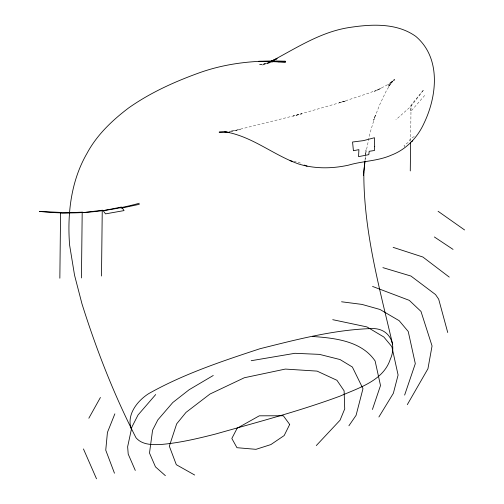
<?xml version="1.0" encoding="UTF-8"?>
<svg xmlns="http://www.w3.org/2000/svg" width="504" height="504" viewBox="0 0 504 504"><rect width="100%" height="100%" fill="white"/><g stroke="black" fill="none" stroke-linecap="round" stroke-linejoin="round"><path stroke-width="0.38" stroke-dasharray="2.52 1.89" d="M410.621 141.151L411.044 105.115L423.839 89.599L411.075 106.205L395.886 119.782M365.003 160.606L366.005 149.902L364.953 160.808M365.721 153.644L369.904 133.428L375.423 115.095L373.571 120.349L379.701 104.725L385.951 91.564L392.32 80.999L388.162 87.129L394.512 79.172L388.074 85.308L394.531 79.96L385.686 85.819L374.352 91.419L381.093 88.452L367.933 93.435L339.192 102.866L346.103 100.882L293.221 116.059L301.877 113.816L228.495 132.117M424.702 95.432L410.684 111.567L411.044 105.115M269.218 62.395L267.158 63.504L269.142 62.528M414.256 136.546L410.64 138.424L408.511 142.128L404.025 145.536L404.825 147.092M268.708 62.275L261.721 65.318L272.872 61.91M229.982 131.796L240.383 129.553L229.005 131.342M270.617 62.32L258.609 64.859L271.265 62.339M293.725 161.545L298.815 162.25L301.493 163.661"/><path stroke-width="0.76" d="M59.85 278.208L60.581 212.43L39.413 211.397C72.853 215.076 106.905 212.171 139.325 203.251M81.446 277.937L82.196 212.159L61.715 213.009L60.581 212.43M101.493 276.016L102.249 210.237L83.21 212.644L82.196 212.159M410.275 170.925L410.603 142.72M102.249 210.237L103.169 210.666L121.155 207.119L121.099 208.209L139.268 204.341M364.921 161.381L363.485 175.304L364.877 161.582M372.418 409.481L380.507 385.529L375.115 360.971C361.462 340.868 334.637 338.014 312.31 336.464M404.636 395.073L415.309 363.655L408.234 331.487L399.174 320.689L380.016 309.488L361.948 304.403L341.554 301.776M114.862 413.847L107.434 432.394L105.745 450.166L114.465 473.206M88.83 418.232L100.422 397.473M407.314 404.63L427.94 368.758L432.054 345.946L420.979 311.422L409.317 300.371L372.55 286.429M378.888 416.997L393.353 393.303L398.097 375.033L391.866 346.658L383.834 337.006L366.944 326.92L332.728 319.681M348.907 425.773L356.082 415.321L362.974 388.685L352.372 367.025L340.036 359.547L319.492 354.381L294.941 353.298L251.194 360.713M227.304 132.029L224.45 131.746C251.716 135.904 273.092 154.993 298.595 163.964C314.723 168.979 332.199 168.758 348.592 165.136C362.672 160.94 377.798 161.179 391.369 155.137C406.167 149.48 417.596 137.51 424.034 123.203C437.107 96.05 441.227 57.859 415.762 36.364C396.188 22.378 370.119 24.161 347.596 27.789C319.429 32.565 295.432 48.636 270.591 61.658M155.698 394.544L138.039 414.994L131.859 427.077L127.638 446.771L128.211 454.104L135.292 470.427M316.304 445.561L340.068 420.191L344.717 408.901L344.106 390.827L336.943 380.299L317.092 371.114L285.327 369.079L244.333 377.748L209.998 394.027L186.007 412.392L176.665 423.858L169.325 446.172L176.318 464.701L194.67 475.026M213.261 375.48L189.176 389.705L172.778 402.532L157.859 419.87L152.58 430.183L149.493 453.046L155.478 466.874L165.375 475.656M411.226 141.706L412.581 141M270.472 61.872L277.093 58.615L270.106 61.664M223.694 131.771L219.146 132.136L229.251 132.394M278.284 61.753L285.333 61.261C256.007 60.045 226.605 62.95 198.847 72.979C174.208 81.894 150.167 92.774 128.678 107.913C112.228 120.355 96.8 134.996 87.003 153.367C70.995 180.911 67.202 213.677 69.59 244.969L74.542 275.19L81.957 303.786C96.39 349.7 114.036 394.909 135.986 437.73C142.084 445.007 152.46 444.912 161.129 444.478C179.607 442.865 197.713 438.593 215.643 434.007C257.298 422.201 299.269 411.169 339.923 396.169C358.583 387.904 383.229 380.917 390.266 359.295C397.013 344.774 389.989 328.532 372.576 328.539C334.404 329.559 296.938 339.513 260.051 348.705C222.069 361.192 183.601 373.955 148.661 393.649C136.987 401.083 125.824 415.416 131.626 429.855M258.653 61.261L285.566 62.055L272.04 61.444M290.058 160.656L292.263 161.249M382.889 267.63L410.968 276.06L435.525 294.563L438.682 299.174L447.728 332.501M393.145 247.357L422.881 257.021L449.253 277.099M304.17 165.073L307.075 166.219M121.155 207.119L121.987 207.509L124.053 210.596L105.512 213.879L103.169 210.666M434.366 236.968L453.052 249.398M438.083 211.277L464.587 229.95M83.456 448.944L96.51 478.8M392.641 344.402C379.468 287.86 363.592 230.983 363.831 172.488M374.661 146.563L374.522 150.494L369.174 151.301L368.821 154.64L358.571 156.643L358.898 149.638L353.417 150.721L352.561 142.021L363.46 140.635L374.472 137.731L374.661 146.563M289.693 424.45L284.168 435.563L270.862 444.578L255.982 449.329L236.962 447.697L231.834 438.48L237.163 428.23L259.302 415.819L283.324 415.756L289.693 424.45"/></g></svg>
